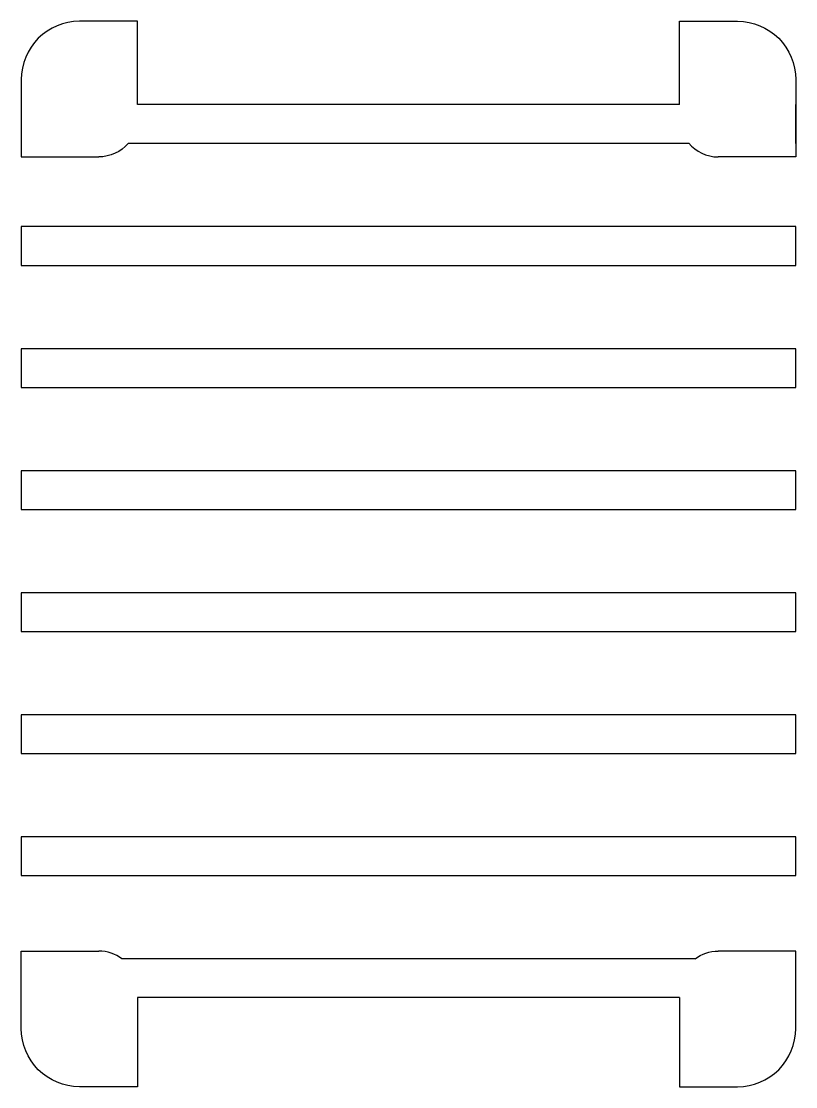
# Model space of a CAD drawing. Extents: x 0 to 40, y 0 to 55.
import ezdxf

# ---------------------------------------------------------------- set-up
doc = ezdxf.new("R2010")
doc.units = 0
doc.layers.add('FLAT', color=6, linetype='CONTINUOUS')

msp = doc.modelspace()

# ---------------------------------------------------------------- linework, layer by layer
at = {"layer": 'FLAT'}
for points in [[(34, 50.7), (34, 55), (37, 55, -0.414214), (40, 52), (40, 48), (36, 48)], [(6, 50.7), (6, 55), (3, 55, 0.414214), (0, 52), (0, 48), (4, 48)], [(6, 4.6), (6, 0), (3, 0, -0.414214), (0, 3), (0, 7), (4, 7)], [(34, 4.6), (34, 0), (37, 0, 0.414214), (40, 3), (40, 7), (36, 7)]]:
    msp.add_lwpolyline(points, format="xyb", dxfattribs=at)
for points in [[(0, 50.7), (0, 48.7)], [(34, 50.7), (6, 50.7)], [(40, 48.7), (40, 50.7)], [(5.52, 48.7), (5.371, 48.544), (5.208, 48.406), (5.031, 48.286), (4.842, 48.186), (4.643, 48.106), (4.435, 48.048), (4.22, 48.012), (4, 48)], [(6, 48.7), (5.52, 48.7)], [(34.489, 48.7), (6, 48.7)], [(34.476, 48.705), (34.622, 48.55), (34.784, 48.412), (34.96, 48.291), (35.149, 48.19), (35.349, 48.109), (35.558, 48.049), (35.776, 48.012), (36, 48)], [(5.197, 6.602), (5.066, 6.692), (4.929, 6.771), (4.786, 6.839), (4.637, 6.896), (4.484, 6.941), (4.326, 6.973), (4.164, 6.993), (4, 7)], [(34.803, 6.603), (34.933, 6.692), (35.07, 6.771), (35.213, 6.839), (35.361, 6.895), (35.515, 6.94), (35.673, 6.973), (35.835, 6.993), (36, 7)], [(0, 4.6), (0, 6.6)], [(34.805, 6.6), (5.195, 6.6)], [(40, 4.6), (40, 6.6)], [(34, 4.6), (6, 4.6)]]:
    msp.add_lwpolyline(points, dxfattribs=at)
for points in [[(0, 42.4), (40, 42.4), (40, 44.4), (0, 44.4)], [(0, 36.1), (40, 36.1), (40, 38.1), (0, 38.1)], [(0, 29.8), (40, 29.8), (40, 31.8), (0, 31.8)], [(0, 23.5), (40, 23.5), (40, 25.5), (0, 25.5)], [(0, 17.2), (40, 17.2), (40, 19.2), (0, 19.2)], [(0, 10.9), (40, 10.9), (40, 12.9), (0, 12.9)]]:
    msp.add_lwpolyline(points, close=True, dxfattribs=at)

doc.saveas('drawing.dxf')
